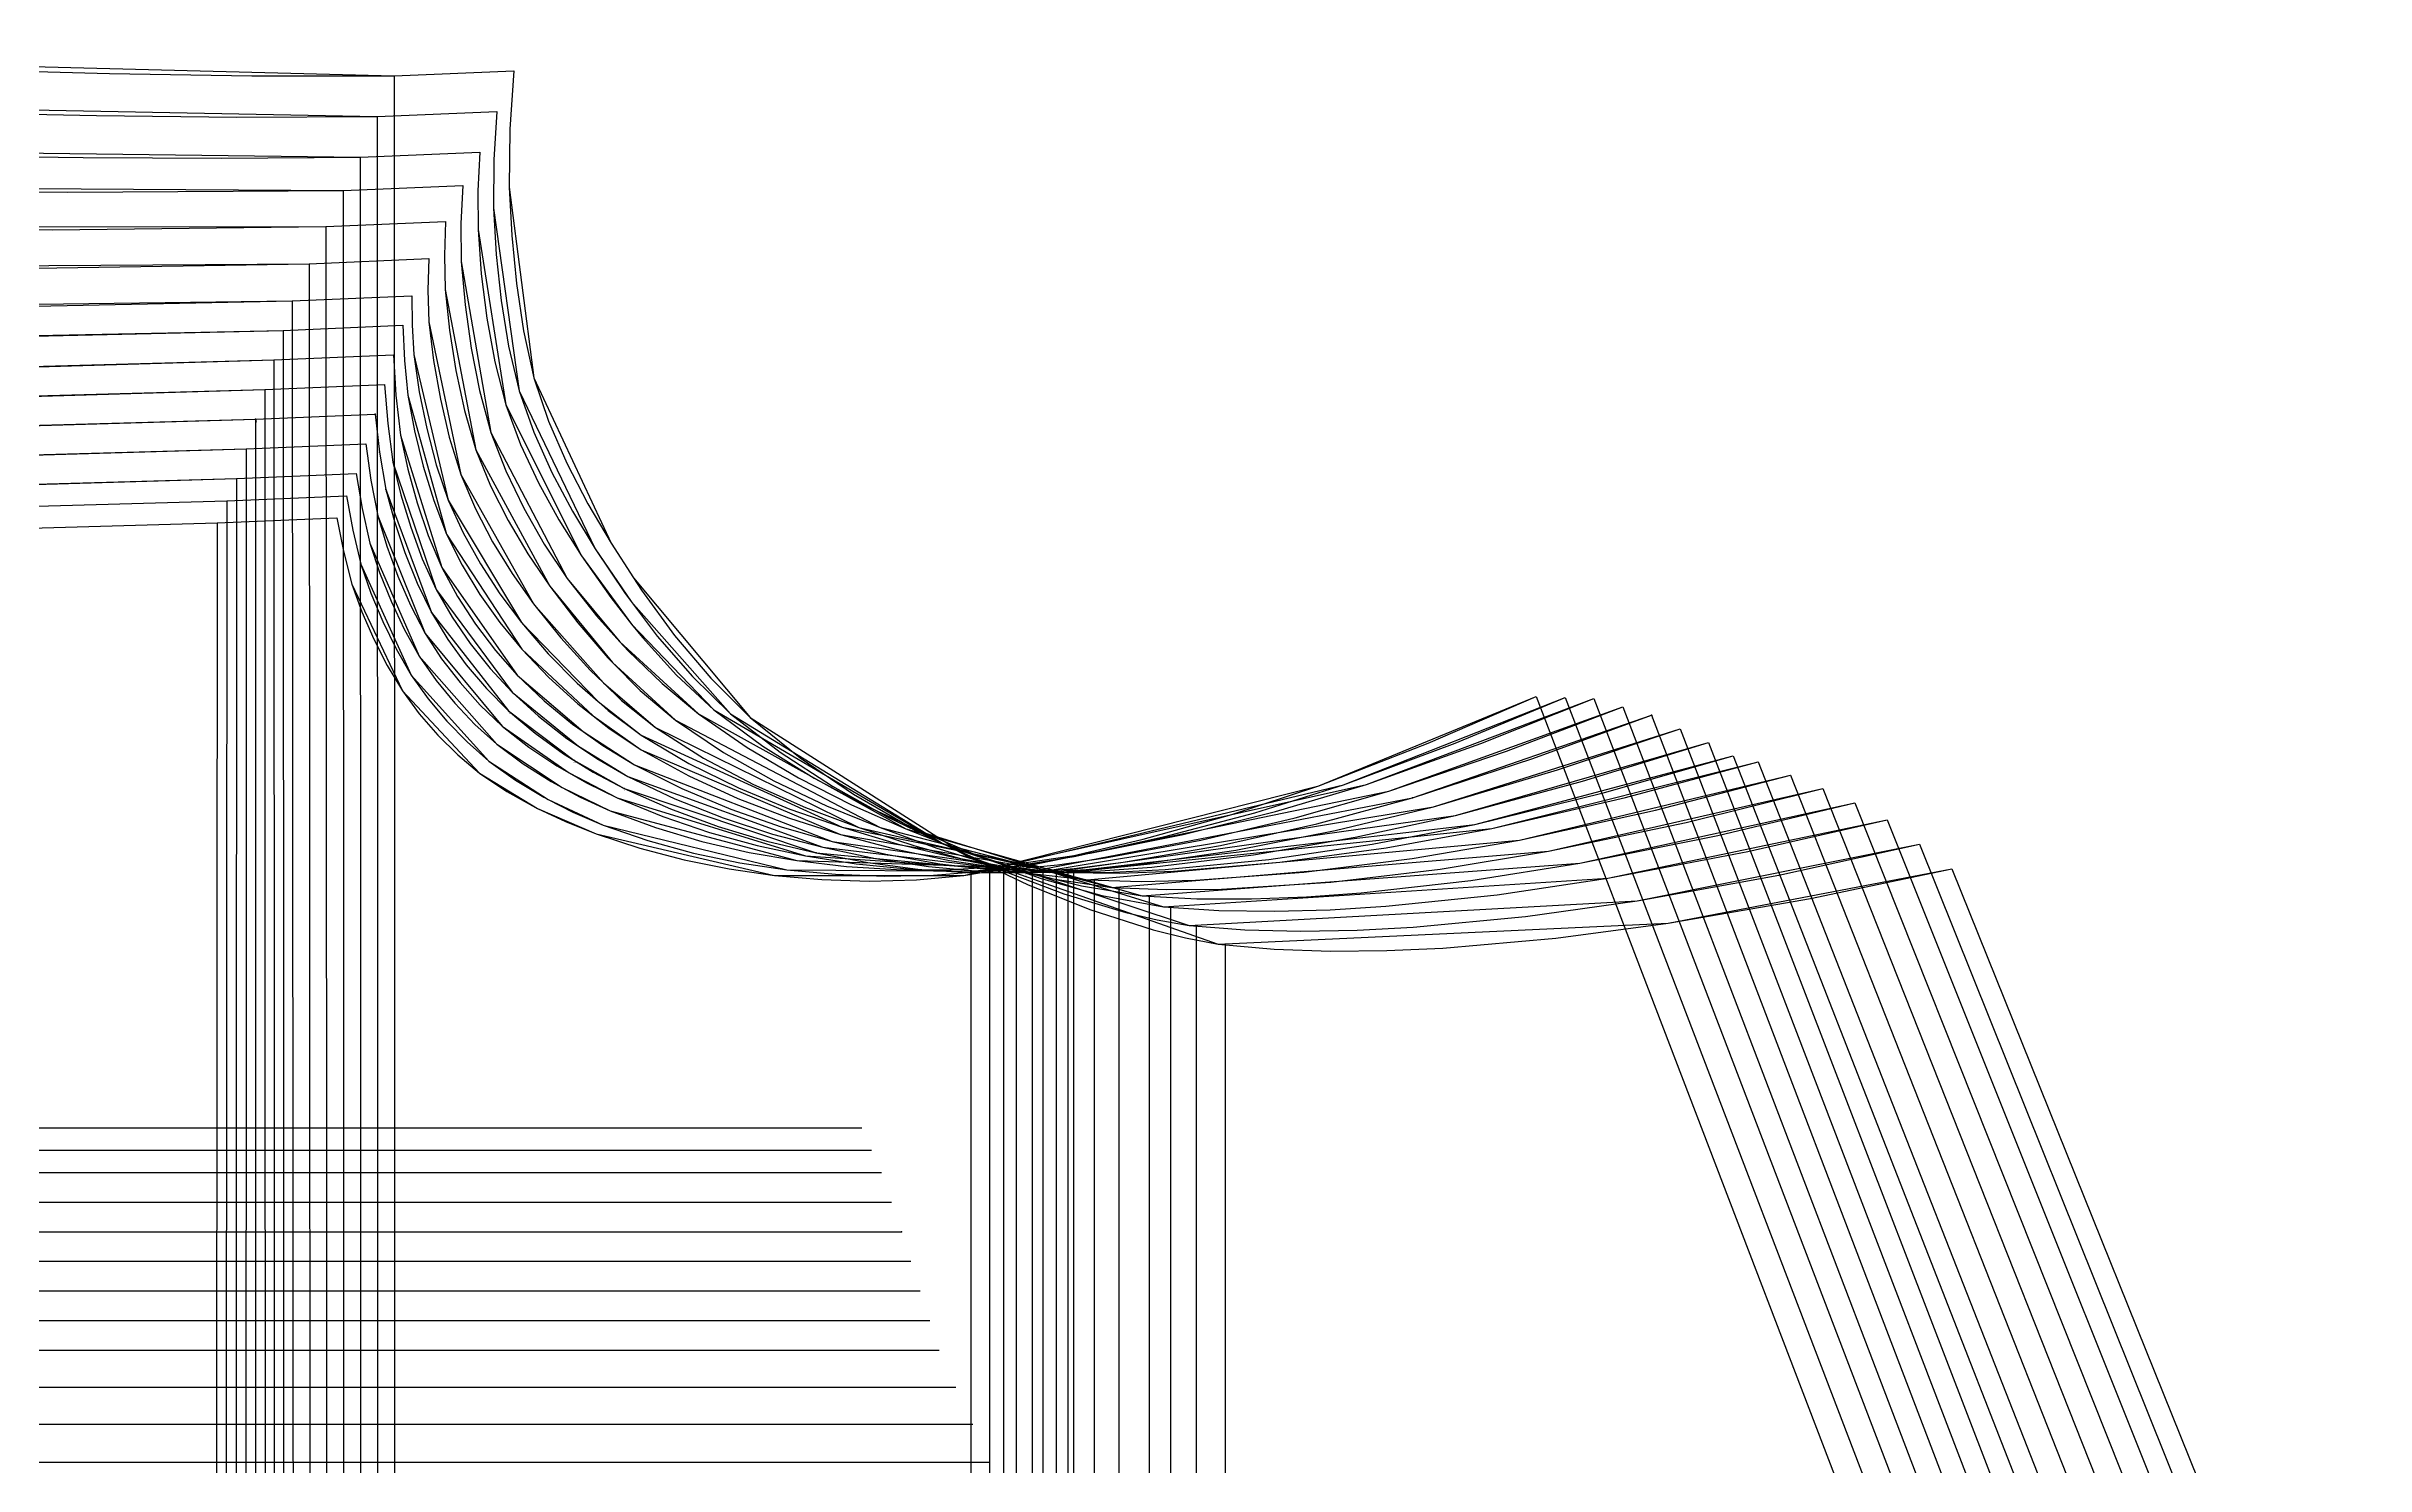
# Model space of a CAD drawing. Extents: x -839 to 1721, y -537 to 682.
# Drawn here: x 1270.1 to 1661.7, y 296.6 to 536.1 of the extents above; entities that cross this region are included whole.
import ezdxf
from ezdxf.enums import TextEntityAlignment as Align

# ---------------------------------------------------------------- set-up
doc = ezdxf.new("R2010")
doc.units = 0

# ---------------------------------------------------------------- blocks, each defined once
blk = doc.blocks.new('GMG1016S19-FR_42')
at = {"layer": '1'}
for points in [[(882.2462, 450.6392), (945.2433, 450.6494), (1123.5767, 450.6799), (1298.984, 455.6608), (1319.1846, 456.5143)], [(1319.1846, 456.5143), (1320.2971, 450.8932), (1321.7043, 445.3586), (1330.2666, 427.3144), (1343.2359, 413.4536), (1353.0377, 407.4923), (1362.9691, 403.2301), (1393.0554, 396.1715), (1425.034, 396.1562), (1484.9679, 411.3124), (1521.648, 426.3949)], [(1521.648, 426.3949), (1573.3065, 291.6403)]]:
    blk.add_lwpolyline(points, dxfattribs=at)
at = {"layer": '5'}
blk.add_line((1044.3922, 353.5757), (1407.79, 353.5757), dxfattribs=at)
at = {"layer": '7'}
blk.add_line((1044.3922, 353.5757), (1407.79, 353.5757), dxfattribs=at)
at = {"layer": '8'}
blk.add_line((1426.2685, 215.6359), (1426.2685, 396.2604), dxfattribs=at)
blk.add_lwpolyline([(1298.984, 455.6608), (1298.7833, 216.9033), (1298.7833, 215.6359)], dxfattribs=at)
at = {"layer": '84'}
for points in [[(882.2462, 450.6392), (945.2433, 450.6494), (1123.5767, 450.6799), (1298.984, 455.6608), (1319.1846, 456.5143)], [(1319.1846, 456.5143), (1320.2971, 450.8932), (1321.7043, 445.3586), (1323.4239, 440.6494), (1325.4381, 436.0571), (1327.6987, 431.5969), (1330.2666, 427.3144), (1333.0886, 423.4714), (1336.2052, 419.8671), (1339.5859, 416.5092), (1343.2359, 413.4536), (1347.8561, 410.3548), (1352.7177, 407.6421), (1353.0377, 407.4923), (1357.7723, 405.2723), (1362.9691, 403.2301), (1370.3224, 400.8146), (1377.8002, 398.8232), (1385.3897, 397.284), (1393.0554, 396.1715), (1401.0387, 395.4755), (1409.0473, 395.2291), (1417.0559, 395.44), (1425.034, 396.1562), (1440.2613, 398.7826), (1455.3235, 402.2929), (1470.2384, 406.4889), (1484.9679, 411.3124), (1503.4261, 418.5285), (1521.648, 426.3949)], [(1521.648, 426.3949), (1573.3065, 291.6403)]]:
    blk.add_lwpolyline(points, dxfattribs=at)
at = {"layer": '85'}
for points in [[(1298.984, 455.6608), (1298.7833, 216.9033), (1298.7833, 215.6359)], [(1426.2685, 215.6359), (1426.2685, 396.2604)]]:
    blk.add_lwpolyline(points, dxfattribs=at)
at = {"layer": '1', "flags": 2}
for p, p2 in [((1319.1846, 456.5143), (1353.0377, 407.4923)), ((882.2462, 450.6392), (945.2433, 450.6494))]:
    blk.add_attdef('Dependency', text='', height=0.25, dxfattribs=at).set_placement(p, p2, align=Align.ALIGNED)
blk = doc.blocks.new('GMG1016S19-FR_44')
at = {"layer": '1'}
for points in [[(876.5261, 454.3908), (939.5257, 454.401), (1124.0491, 454.4314), (1300.6071, 459.4124), (1320.8051, 460.2658)], [(1320.8051, 460.2658), (1321.8694, 454.434), (1323.2385, 448.6834), (1331.7475, 429.9738), (1344.8564, 415.4907), (1354.864, 408.9807), (1364.1401, 404.6576), (1395.1433, 397.1545), (1428.1506, 396.9081), (1489.1233, 411.447), (1526.5197, 426.2298)], [(1526.5197, 426.2298), (1579.0241, 289.1384)]]:
    blk.add_lwpolyline(points, dxfattribs=at)
at = {"layer": '5'}
blk.add_line((1046.0635, 349.8266), (1409.4613, 349.8266), dxfattribs=at)
at = {"layer": '7'}
blk.add_line((1046.0635, 349.8266), (1409.4613, 349.8266), dxfattribs=at)
at = {"layer": '8'}
blk.add_line((1429.3851, 211.8843), (1429.3851, 397.0122), dxfattribs=at)
blk.add_lwpolyline([(1300.6071, 459.4124), (1300.4546, 213.1899), (1300.4546, 211.8843)], dxfattribs=at)
at = {"layer": '84'}
for points in [[(876.5261, 454.3908), (939.5257, 454.401), (1124.0491, 454.4314), (1300.6071, 459.4124), (1320.8051, 460.2658)], [(1320.8051, 460.2658), (1321.8694, 454.434), (1323.2385, 448.6834), (1324.9326, 443.8117), (1326.9265, 439.0518), (1329.1744, 434.4239), (1331.7475, 429.9738), (1334.5922, 425.9784), (1337.7444, 422.2242), (1341.1658, 418.714), (1344.8564, 415.4907), (1349.3547, 412.2522), (1354.0944, 409.3744), (1354.864, 408.9807), (1359.0347, 406.8395), (1364.1401, 404.6576), (1371.694, 402.0592), (1379.4004, 399.951), (1387.2312, 398.3279), (1395.1433, 397.1545), (1403.378, 396.3874), (1411.6432, 396.08), (1419.9109, 396.2375), (1428.1506, 396.9081), (1443.6243, 399.3846), (1458.943, 402.7374), (1474.1246, 406.7734), (1489.1233, 411.447), (1507.9396, 418.5082), (1526.5197, 426.2298)], [(1526.5197, 426.2298), (1579.0241, 289.1384)]]:
    blk.add_lwpolyline(points, dxfattribs=at)
at = {"layer": '85'}
for points in [[(1300.6071, 459.4124), (1300.4546, 213.1899), (1300.4546, 211.8843)], [(1429.3851, 211.8843), (1429.3851, 397.0122)]]:
    blk.add_lwpolyline(points, dxfattribs=at)
at = {"layer": '1', "flags": 2}
for p, p2 in [((1320.8051, 460.2658), (1354.864, 408.9807)), ((876.5261, 454.3908), (939.5257, 454.401))]:
    blk.add_attdef('Dependency', text='', height=0.25, dxfattribs=at).set_placement(p, p2, align=Align.ALIGNED)
blk = doc.blocks.new('GMG1016S19-FR_46')
at = {"layer": '1'}
for points in [[(870.8086, 458.1399), (933.8082, 458.15), (1124.5215, 458.1805), (1302.2276, 463.1614), (1322.4256, 464.0149)], [(1322.4256, 464.0149), (1323.4264, 458.1043), (1324.7371, 452.275), (1333.1013, 433.1843), (1346.1899, 418.3203), (1357.2236, 411), (1365.311, 407.0757), (1396.8146, 398.6835), (1430.5357, 397.6574), (1492.9917, 411.5537), (1531.3915, 426.0673)], [(1531.3915, 426.0673), (1584.7416, 286.6391)]]:
    blk.add_lwpolyline(points, dxfattribs=at)
at = {"layer": '5'}
blk.add_line((1047.7348, 346.075), (1411.1326, 346.075), dxfattribs=at)
at = {"layer": '7'}
blk.add_line((1047.7348, 346.075), (1411.1326, 346.075), dxfattribs=at)
at = {"layer": '8'}
blk.add_line((1431.7701, 208.1353), (1431.7701, 397.7615), dxfattribs=at)
blk.add_lwpolyline([(1302.2276, 463.1614), (1302.126, 209.4815), (1302.126, 208.1353)], dxfattribs=at)
at = {"layer": '84'}
for points in [[(870.8086, 458.1399), (933.8082, 458.15), (1124.5215, 458.1805), (1213.3784, 460.5173), (1302.2276, 463.1614), (1322.4256, 464.0149)], [(1322.4256, 464.0149), (1323.4264, 458.1043), (1324.7371, 452.275), (1326.3881, 447.3093), (1328.3439, 442.4579), (1330.5562, 437.7335), (1333.1013, 433.1843), (1335.9334, 429.1), (1339.0779, 425.2519), (1342.4993, 421.6451), (1346.1899, 418.3203), (1350.6425, 414.9929), (1355.339, 412.016), (1357.2236, 411), (1360.2386, 409.3744), (1365.311, 407.0757), (1372.9691, 404.2512), (1380.7949, 401.9169), (1388.7578, 400.0729), (1396.8146, 398.6835), (1405.2119, 397.698), (1413.6498, 397.1824), (1422.1029, 397.1519), (1430.5357, 397.6574), (1446.37, 399.918), (1462.0571, 403.1006), (1477.612, 406.9995), (1492.9917, 411.5537), (1512.3059, 418.4701), (1531.3915, 426.0673)], [(1531.3915, 426.0673), (1584.7416, 286.6391)]]:
    blk.add_lwpolyline(points, dxfattribs=at)
at = {"layer": '85'}
for points in [[(1302.2276, 463.1614), (1302.126, 209.4815), (1302.126, 208.1353)], [(1431.7701, 208.1353), (1431.7701, 397.7615)]]:
    blk.add_lwpolyline(points, dxfattribs=at)
at = {"layer": '1', "flags": 2}
for p, p2 in [((1322.4256, 464.0149), (1357.2236, 411)), ((870.8086, 458.1399), (933.8082, 458.15))]:
    blk.add_attdef('Dependency', text='', height=0.25, dxfattribs=at).set_placement(p, p2, align=Align.ALIGNED)
blk = doc.blocks.new('GMG1016S19-FR_48')
at = {"layer": '1'}
for points in [[(865.091, 463.1411), (928.0881, 463.1487), (1124.9965, 463.1818), (1303.8506, 468.1627), (1324.0462, 469.0161)], [(1324.0462, 469.0161), (1324.8996, 462.9049), (1326.0731, 456.8698), (1334.0817, 437.0375), (1347.0611, 421.3988), (1358.3946, 413.4841), (1366.4845, 409.2931), (1398.3132, 399.5065), (1432.6896, 397.1595), (1496.7738, 410.4031), (1536.2657, 424.655)], [(1536.2657, 424.655), (1590.4617, 282.8875)]]:
    blk.add_lwpolyline(points, dxfattribs=at)
at = {"layer": '5'}
blk.add_line((1049.4087, 341.0763), (1412.8065, 341.0763), dxfattribs=at)
at = {"layer": '7'}
blk.add_line((1049.4087, 341.0763), (1412.8065, 341.0763), dxfattribs=at)
at = {"layer": '8'}
blk.add_line((1433.924, 203.134), (1433.924, 397.2637), dxfattribs=at)
blk.add_lwpolyline([(1303.8506, 468.1627), (1303.7998, 204.5335), (1303.7998, 203.134)], dxfattribs=at)
at = {"layer": '84'}
for points in [[(865.091, 463.1411), (928.0881, 463.1487), (1124.9965, 463.1818), (1214.4274, 465.5135), (1303.8506, 468.1627), (1324.0462, 469.0161)], [(1324.0462, 469.0161), (1324.8996, 462.9049), (1326.0731, 456.8698), (1327.6174, 451.7289), (1329.4767, 446.6921), (1331.6077, 441.7797), (1334.0817, 437.0375), (1336.8605, 432.7627), (1339.972, 428.719), (1343.3705, 424.9141), (1347.0611, 421.3988), (1351.5645, 417.8529), (1356.3321, 414.6627), (1358.3946, 413.4841), (1361.3181, 411.8103), (1366.4845, 409.2931), (1374.201, 406.1334), (1382.0979, 403.4511), (1390.1497, 401.2515), (1398.3132, 399.5065), (1406.8451, 398.1501), (1415.4379, 397.2789), (1424.0638, 396.9208), (1432.6896, 397.1595), (1440.8227, 397.9901), (1448.9227, 399.1357), (1465.0136, 402.1481), (1480.9801, 405.9327), (1496.7738, 410.4031), (1516.6315, 417.1798), (1536.2657, 424.655)], [(1536.2657, 424.655), (1590.4617, 282.8875)]]:
    blk.add_lwpolyline(points, dxfattribs=at)
at = {"layer": '85'}
for points in [[(1303.8506, 468.1627), (1303.7998, 204.5335), (1303.7998, 203.134)], [(1433.924, 203.134), (1433.924, 397.2637)]]:
    blk.add_lwpolyline(points, dxfattribs=at)
at = {"layer": '1', "flags": 2}
for p, p2 in [((1324.0462, 469.0161), (1358.3946, 413.4841)), ((865.091, 463.1411), (928.0881, 463.1487))]:
    blk.add_attdef('Dependency', text='', height=0.25, dxfattribs=at).set_placement(p, p2, align=Align.ALIGNED)
blk = doc.blocks.new('GMG1016S19-FR_50')
at = {"layer": '1'}
for points in [[(859.3735, 468.1398), (922.3706, 468.15), (1125.469, 468.1805), (1305.4712, 473.1614), (1325.6692, 474.0149)], [(1325.6692, 474.0149), (1326.3881, 467.6217), (1327.4422, 461.2945), (1335.1663, 440.5275), (1348.1559, 423.9565), (1359.1642, 415.6533), (1367.6554, 410.8705), (1400.1014, 399.9815), (1435.3591, 396.6592), (1500.7565, 409.2753), (1541.1374, 423.2403)], [(1541.1374, 423.2403), (1596.1792, 279.1384)]]:
    blk.add_lwpolyline(points, dxfattribs=at)
at = {"layer": '2'}
for p in [(1325.6692, 474.0149), (1325.6692, 474.0149), (1305.4712, 473.1614), (1541.1374, 423.2403), (1541.1374, 423.2403), (1436.5936, 396.7633), (1414.4778, 336.0751)]:
    blk.add_point(p, dxfattribs=at)
at = {"layer": '3'}
for p in [(1305.4712, 473.1614), (1326.3881, 467.6217), (1327.4422, 461.2945), (1335.1663, 440.5275), (1348.1559, 423.9565), (1359.1642, 415.6533), (1367.6554, 410.8705), (1500.7565, 409.2753), (1400.1014, 399.9815), (1435.3591, 396.6592)]:
    blk.add_point(p, dxfattribs=at)
at = {"layer": '4'}
blk.add_point((1359.1642, 415.6533, -3.998), dxfattribs=at)
at = {"layer": '5'}
blk.add_line((1051.08, 336.0751), (1414.4778, 336.0751), dxfattribs=at)
at = {"layer": '7'}
blk.add_line((1051.08, 336.0751), (1414.4778, 336.0751), dxfattribs=at)
at = {"layer": '8'}
blk.add_line((1436.5936, 198.1353), (1436.5936, 396.7633), dxfattribs=at)
blk.add_lwpolyline([(1305.4712, 473.1614), (1305.4712, 199.5882), (1305.4712, 198.1353)], dxfattribs=at)
at = {"layer": '84'}
for points in [[(859.3735, 468.1398), (922.3706, 468.15), (1125.469, 468.1805), (1215.4739, 470.5097), (1305.4712, 473.1614), (1325.6692, 474.0149)], [(1325.6692, 474.0149), (1326.3881, 467.6217), (1327.4422, 461.2945), (1328.895, 455.925), (1330.6756, 450.657), (1332.7406, 445.5084), (1335.1663, 440.5275), (1337.9222, 436.0215), (1341.0312, 431.7467), (1344.4398, 427.7106), (1348.1559, 423.9565), (1352.6542, 420.1669), (1357.4319, 416.7251), (1359.1642, 415.6533), (1362.4434, 413.6238), (1367.6554, 410.8705), (1375.4939, 407.4084), (1383.5381, 404.4443), (1391.755, 401.983), (1400.1014, 399.9815), (1408.8314, 398.3483), (1417.6401, 397.2103), (1426.492, 396.616), (1435.3591, 396.6592), (1443.6497, 397.3602), (1451.9098, 398.4016), (1468.3258, 401.2489), (1484.625, 404.9091), (1500.7565, 409.2753), (1521.0537, 415.9022), (1541.1374, 423.2403)], [(1541.1374, 423.2403), (1596.1792, 279.1384)]]:
    blk.add_lwpolyline(points, dxfattribs=at)
at = {"layer": '85'}
for points in [[(1305.4712, 473.1614), (1305.4712, 199.5882), (1305.4712, 198.1353)], [(1436.5936, 198.1353), (1436.5936, 396.7633)]]:
    blk.add_lwpolyline(points, dxfattribs=at)
at = {"layer": '1'}
for s, p in [('# 5', (1325.6692, 474.0149)), ('# 5', (1325.6692, 474.0149)), ('# 5', (1305.4712, 473.1614)), ('# 6', (1327.4422, 461.2945)), ('# 7', (1348.1559, 423.9565)), ('# 11', (1541.1374, 423.2403)), ('# 11', (1541.1374, 423.2403)), ('# 8', (1359.1642, 415.6533)), ('# 9', (1367.6554, 410.8705)), ('# 10', (1435.3591, 396.6592))]:
    blk.add_text(s, height=0.25, rotation=270, dxfattribs=at).set_placement(p)
at = {"layer": '1', "flags": 2}
for p, p2 in [((1325.6692, 474.0149), (1359.1642, 415.6533)), ((859.3735, 468.1398), (922.3706, 468.15))]:
    blk.add_attdef('Dependency', text='', height=0.25, dxfattribs=at).set_placement(p, p2, align=Align.ALIGNED)
at = {"layer": '8'}
for s, p in [('# 5', (1305.4712, 473.1614)), ('NM', (1305.4712, 473.1614)), ('# 18', (1436.5936, 396.7633))]:
    blk.add_text(s, height=0.25, rotation=270, dxfattribs=at).set_placement(p)
at = {"layer": '85'}
blk.add_text('NM', height=0.25, rotation=270, dxfattribs=at).set_placement((1305.4712, 473.1614))
blk = doc.blocks.new('GMG1016S19-FR_52')
at = {"layer": '1'}
for points in [[(853.5772, 473.1411), (916.5743, 473.1487), (1125.8652, 473.1817), (1307.0155, 478.1627), (1327.2135, 479.0161)], [(1327.2135, 479.0161), (1327.7597, 472.4477), (1328.6537, 465.9377), (1335.9461, 444.4569), (1348.7553, 427.1163), (1359.9542, 417.9977), (1368.3285, 412.872), (1401.2164, 400.934), (1437.1701, 396.6617), (1504.3074, 407.7717), (1545.9329, 420.9416)], [(1545.9329, 420.9416), (1601.9755, 274.8382)]]:
    blk.add_lwpolyline(points, dxfattribs=at)
at = {"layer": '5'}
blk.add_line((1052.6751, 331.0763), (1416.0729, 331.0763), dxfattribs=at)
at = {"layer": '7'}
blk.add_line((1052.6751, 331.0763), (1416.0729, 331.0763), dxfattribs=at)
at = {"layer": '8'}
blk.add_line((1438.4046, 193.1366), (1438.4046, 396.7658), dxfattribs=at)
blk.add_lwpolyline([(1307.0155, 478.1627), (1307.0637, 194.6403), (1307.0663, 193.1366)], dxfattribs=at)
at = {"layer": '84'}
for points in [[(853.5772, 473.1411), (916.5743, 473.1487), (1125.8652, 473.1817), (1216.4442, 475.5084), (1307.0155, 478.1627), (1327.2135, 479.0161)], [(1327.2135, 479.0161), (1327.7597, 472.4477), (1328.6537, 465.9377), (1329.9822, 460.4004), (1331.6509, 454.9547), (1333.6093, 449.6258), (1335.9461, 444.4569), (1338.641, 439.768), (1341.6992, 435.3053), (1345.0723, 431.0761), (1348.7553, 427.1163), (1353.246, 423.0345), (1358.0263, 419.2956), (1359.9542, 417.9977), (1363.0631, 415.8997), (1368.3285, 412.872), (1376.2381, 409.1102), (1384.3864, 405.8793), (1392.7303, 403.1692), (1401.2164, 400.934), (1410.0988, 399.0493), (1419.0727, 397.6701), (1428.1074, 396.842), (1437.1701, 396.6617), (1445.6563, 397.1595), (1454.1221, 398.0003), (1470.9649, 400.4641), (1487.7111, 403.7559), (1504.3074, 407.7717), (1525.2218, 413.9896), (1545.9329, 420.9416)], [(1545.9329, 420.9416), (1601.9755, 274.8382)]]:
    blk.add_lwpolyline(points, dxfattribs=at)
at = {"layer": '85'}
for points in [[(1307.0155, 478.1627), (1307.0637, 194.6403), (1307.0663, 193.1366)], [(1438.4046, 193.1366), (1438.4046, 396.7658)]]:
    blk.add_lwpolyline(points, dxfattribs=at)
at = {"layer": '1', "flags": 2}
for p, p2 in [((1327.2135, 479.0161), (1359.9542, 417.9977)), ((853.5772, 473.1411), (916.5743, 473.1487))]:
    blk.add_attdef('Dependency', text='', height=0.25, dxfattribs=at).set_placement(p, p2, align=Align.ALIGNED)
blk = doc.blocks.new('GMG1016S19-FR_54')
at = {"layer": '1'}
for points in [[(847.7809, 478.1398), (910.778, 478.15), (1126.2615, 478.1805), (1308.5598, 483.1614), (1328.7553, 484.0148)], [(1328.7553, 484.0148), (1329.1566, 477.2076), (1329.9212, 470.4563), (1336.8884, 448.15), (1349.6367, 429.9713), (1360.7796, 420.4488), (1369.4385, 414.8709), (1402.7913, 401.8839), (1439.4587, 396.6617), (1508.0463, 406.2832), (1550.7285, 418.6403)], [(1550.7285, 418.6403), (1607.7718, 270.5405)]]:
    blk.add_lwpolyline(points, dxfattribs=at)
at = {"layer": '5'}
blk.add_line((1054.2702, 326.0751), (1417.668, 326.0751), dxfattribs=at)
at = {"layer": '7'}
blk.add_line((1054.2702, 326.0751), (1417.668, 326.0751), dxfattribs=at)
at = {"layer": '8'}
blk.add_line((1440.6931, 188.1353), (1440.6931, 396.7658), dxfattribs=at)
blk.add_lwpolyline([(1308.5598, 483.1614), (1308.6589, 189.6923), (1308.6614, 188.1353)], dxfattribs=at)
at = {"layer": '84'}
for points in [[(847.7809, 478.1398), (910.778, 478.15), (1126.2615, 478.1805), (1217.4144, 480.5045), (1308.5598, 483.1614), (1328.7553, 484.0148)], [(1328.7553, 484.0148), (1329.1566, 477.2076), (1329.9212, 470.4563), (1331.1506, 464.721), (1332.7304, 459.0695), (1334.6126, 453.5323), (1336.8884, 448.15), (1339.5427, 443.2555), (1342.578, 438.5818), (1345.9435, 434.1419), (1349.6367, 429.9713), (1354.1579, 425.6685), (1358.9889, 421.7137), (1360.7796, 420.4488), (1364.0918, 418.1069), (1369.4385, 414.8709), (1377.4395, 410.8374), (1385.6971, 407.3424), (1394.1654, 404.3731), (1402.7913, 401.8839), (1411.8311, 399.7503), (1420.9751, 398.1273), (1430.1928, 397.0655), (1439.4587, 396.6617), (1448.1074, 396.9589), (1456.7383, 397.604), (1473.9392, 399.6894), (1491.0613, 402.618), (1508.0463, 406.2832), (1529.4814, 412.0871), (1550.7285, 418.6403)], [(1550.7285, 418.6403), (1607.7718, 270.5405)]]:
    blk.add_lwpolyline(points, dxfattribs=at)
at = {"layer": '85'}
for points in [[(1308.5598, 483.1614), (1308.6589, 189.6923), (1308.6614, 188.1353)], [(1440.6931, 188.1353), (1440.6931, 396.7658)]]:
    blk.add_lwpolyline(points, dxfattribs=at)
at = {"layer": '1', "flags": 2}
for p, p2 in [((1328.7553, 484.0148), (1360.7796, 420.4488)), ((847.7809, 478.1398), (910.778, 478.15))]:
    blk.add_attdef('Dependency', text='', height=0.25, dxfattribs=at).set_placement(p, p2, align=Align.ALIGNED)
blk = doc.blocks.new('GMG1016S19-FR_56')
at = {"layer": '1'}
for points in [[(841.9846, 484.3908), (904.9843, 484.3984), (1126.6552, 484.4314), (1310.1016, 488.1626), (1330.2996, 489.0161)], [(1330.2996, 489.0161), (1330.5841, 483.103), (1331.181, 477.233), (1337.7088, 453.7431), (1350.4012, 434.3655), (1362.4434, 423.1183), (1370.5586, 417.3728), (1404.1806, 403.1082), (1441.4221, 396.6642), (1511.2924, 404.8075), (1554.922, 416.3416)], [(1554.922, 416.3416), (1613.5655, 266.2428)]]:
    blk.add_lwpolyline(points, dxfattribs=at)
at = {"layer": '5'}
blk.add_line((1055.8628, 321.0764), (1419.2606, 321.0764), dxfattribs=at)
at = {"layer": '7'}
blk.add_line((1055.8628, 321.0764), (1419.2606, 321.0764), dxfattribs=at)
at = {"layer": '8'}
blk.add_line((1442.6565, 183.1366), (1442.6565, 396.7684), dxfattribs=at)
blk.add_lwpolyline([(1310.1016, 488.1626), (1310.2514, 184.747), (1310.254, 183.1366)], dxfattribs=at)
at = {"layer": '84'}
for points in [[(841.9846, 484.3908), (904.9843, 484.3984), (1126.6552, 484.4314), (1218.3847, 486.0494), (1310.1016, 488.1626), (1330.2996, 489.0161)], [(1330.2996, 489.0161), (1330.5841, 483.103), (1331.181, 477.233), (1332.3063, 471.2158), (1333.7642, 465.2722), (1335.5295, 459.4327), (1337.7088, 453.7431), (1340.325, 448.5564), (1343.3451, 443.5933), (1346.7081, 438.8511), (1350.4012, 434.3655), (1354.9732, 429.5852), (1359.8703, 425.1402), (1362.4434, 423.1183), (1365.0697, 421.0559), (1370.5586, 417.3728), (1378.5749, 412.9761), (1386.8909, 409.161), (1395.4481, 405.8895), (1404.1806, 403.1082), (1413.3373, 400.647), (1422.616, 398.7064), (1431.986, 397.3399), (1441.4221, 396.6642), (1450.2105, 396.7404), (1458.9913, 397.1824), (1476.5046, 398.8918), (1493.9595, 401.4699), (1511.2924, 404.8075), (1533.1949, 410.1897), (1554.922, 416.3416)], [(1554.922, 416.3416), (1613.5655, 266.2428)]]:
    blk.add_lwpolyline(points, dxfattribs=at)
at = {"layer": '85'}
for points in [[(1310.1016, 488.1626), (1310.2514, 184.747), (1310.254, 183.1366)], [(1442.6565, 183.1366), (1442.6565, 396.7684)]]:
    blk.add_lwpolyline(points, dxfattribs=at)
at = {"layer": '1', "flags": 2}
for p, p2 in [((1330.2996, 489.0161), (1362.4434, 423.1183)), ((841.9846, 484.3908), (904.9843, 484.3984))]:
    blk.add_attdef('Dependency', text='', height=0.25, dxfattribs=at).set_placement(p, p2, align=Align.ALIGNED)
blk = doc.blocks.new('GMG1016S19-FR_58')
at = {"layer": '1'}
for points in [[(836.1884, 490.69), (899.188, 490.6976), (1127.0514, 490.7306), (1311.6459, 493.1614), (1331.844, 494.0148)], [(1331.844, 494.0148), (1331.8821, 489.039), (1332.1843, 484.0885), (1337.9832, 459.486), (1350.3403, 438.8892), (1363.2841, 425.5288), (1370.5586, 419.8722), (1404.4956, 404.3249), (1442.3568, 396.6642), (1514.1804, 404.0861), (1559.1181, 415.3408)], [(1559.1181, 415.3408), (1619.3618, 261.9426)]]:
    blk.add_lwpolyline(points, dxfattribs=at)
at = {"layer": '5'}
blk.add_line((1057.4579, 316.0751), (1420.8557, 316.0751), dxfattribs=at)
at = {"layer": '7'}
blk.add_line((1057.4579, 316.0751), (1420.8557, 316.0751), dxfattribs=at)
at = {"layer": '8'}
blk.add_line((1443.5913, 178.1353), (1443.5913, 396.7684), dxfattribs=at)
blk.add_lwpolyline([(1311.6459, 493.1614), (1311.8466, 179.799), (1311.8491, 178.1353)], dxfattribs=at)
at = {"layer": '84'}
for points in [[(836.1884, 490.69), (899.188, 490.6976), (1127.0514, 490.7306), (1219.355, 491.6171), (1265.5043, 492.2038), (1311.6459, 493.1614), (1331.844, 494.0148)], [(1331.844, 494.0148), (1331.8821, 489.039), (1332.1843, 484.0885), (1333.1013, 477.8096), (1334.3687, 471.5917), (1335.9588, 465.4703), (1337.9832, 459.486), (1340.4901, 454.0149), (1343.4238, 448.752), (1346.7157, 443.705), (1350.3403, 438.8892), (1354.8767, 433.5984), (1359.7611, 428.6301), (1363.2841, 425.5288), (1364.9859, 424.0327), (1370.5586, 419.8722), (1378.5876, 415.097), (1386.9721, 410.9619), (1395.6361, 407.3932), (1404.4956, 404.3249), (1413.7793, 401.5309), (1423.2001, 399.2601), (1432.7328, 397.5939), (1442.3568, 396.6642), (1451.3764, 396.5804), (1460.3934, 396.8954), (1478.3918, 398.4143), (1496.3445, 400.8578), (1514.1804, 404.0861), (1536.7331, 409.3185), (1559.1181, 415.3408)], [(1559.1181, 415.3408), (1619.3618, 261.9426)]]:
    blk.add_lwpolyline(points, dxfattribs=at)
at = {"layer": '85'}
for points in [[(1311.6459, 493.1614), (1311.8466, 179.799), (1311.8491, 178.1353)], [(1443.5913, 178.1353), (1443.5913, 396.7684)]]:
    blk.add_lwpolyline(points, dxfattribs=at)
at = {"layer": '1', "flags": 2}
for p, p2 in [((836.1884, 490.69), (899.188, 490.6976)), ((1331.844, 494.0148), (1363.2841, 425.5288))]:
    blk.add_attdef('Dependency', text='', height=0.25, dxfattribs=at).set_placement(p, p2, align=Align.ALIGNED)
blk = doc.blocks.new('GMG1016S19-FR_60')
at = {"layer": '1'}
for points in [[(829.1424, 498.1423), (892.142, 498.1499), (1129.8937, 498.183), (1314.4881, 499.4123), (1334.6888, 500.2658)], [(1334.6888, 500.2658), (1334.5668, 494.9343), (1334.732, 489.6181), (1340.0939, 463.8244), (1352.3977, 442.0261), (1364.1756, 428.6682), (1372.9793, 421.1244), (1407.3023, 404.2868), (1445.8544, 395.4171), (1518.8337, 402.1608), (1564.5639, 413.0929)], [(1564.5639, 413.0929), (1626.4078, 256.3927)]]:
    blk.add_lwpolyline(points, dxfattribs=at)
at = {"layer": '5'}
blk.add_line((1060.3027, 309.8242), (1423.7005, 309.8242), dxfattribs=at)
at = {"layer": '7'}
blk.add_line((1060.3027, 309.8242), (1423.7005, 309.8242), dxfattribs=at)
at = {"layer": '8'}
blk.add_line((1447.0889, 171.8844), (1447.0889, 395.5212), dxfattribs=at)
blk.add_lwpolyline([(1314.4881, 499.4123), (1314.6914, 173.6141), (1314.6939, 171.8844)], dxfattribs=at)
at = {"layer": '84'}
for points in [[(829.1424, 498.1423), (892.142, 498.1499), (1129.8937, 498.183), (1222.1972, 498.3938), (1268.3465, 498.6757), (1314.4881, 499.4123), (1334.6888, 500.2658)], [(1334.6888, 500.2658), (1334.5668, 494.9343), (1334.732, 489.6181), (1335.5067, 483.0522), (1336.6573, 476.5396), (1338.1432, 470.116), (1340.0939, 463.8244), (1342.5628, 458.0611), (1345.4787, 452.5036), (1348.7705, 447.1544), (1352.3977, 442.0261), (1356.9824, 436.2577), (1361.9354, 430.8044), (1364.1756, 428.6682), (1367.2567, 425.732), (1372.9793, 421.1244), (1381.0514, 415.9936), (1389.5248, 411.5334), (1398.3082, 407.6574), (1407.3023, 404.2868), (1416.7282, 401.1549), (1426.3091, 398.554), (1436.0246, 396.5906), (1445.8544, 395.4171), (1455.0035, 395.1834), (1464.1577, 395.3841), (1482.4431, 396.7277), (1500.693, 399.0391), (1518.8337, 402.1608), (1541.7775, 407.2256), (1564.5639, 413.0929)], [(1564.5639, 413.0929), (1626.4078, 256.3927)]]:
    blk.add_lwpolyline(points, dxfattribs=at)
at = {"layer": '85'}
for points in [[(1314.4881, 499.4123), (1314.6914, 173.6141), (1314.6939, 171.8844)], [(1447.0889, 171.8844), (1447.0889, 395.5212)]]:
    blk.add_lwpolyline(points, dxfattribs=at)
at = {"layer": '1', "flags": 2}
for p, p2 in [((829.1424, 498.1423), (892.142, 498.1499)), ((1334.6888, 500.2658), (1364.1756, 428.6682))]:
    blk.add_attdef('Dependency', text='', height=0.25, dxfattribs=at).set_placement(p, p2, align=Align.ALIGNED)
blk = doc.blocks.new('GMG1016S19-FR_62')
at = {"layer": '1'}
for points in [[(822.099, 505.5921), (885.0961, 505.5997), (1132.741, 505.6328), (1317.3355, 505.6607), (1337.5336, 506.5141)], [(1337.5336, 506.5141), (1337.3609, 500.7788), (1337.4929, 495.0638), (1342.6542, 468.0154), (1355.1383, 445.0182), (1365.7199, 432.1201), (1376.3245, 422.3741), (1410.9142, 404.2614), (1450.0352, 394.1674), (1523.7511, 400.2609), (1570.0096, 410.8425)], [(1570.0096, 410.8425), (1633.4537, 250.8454)]]:
    blk.add_lwpolyline(points, dxfattribs=at)
at = {"layer": '5'}
blk.add_line((1063.1475, 303.5758), (1426.5453, 303.5758), dxfattribs=at)
at = {"layer": '7'}
blk.add_line((1063.1475, 303.5758), (1426.5453, 303.5758), dxfattribs=at)
at = {"layer": '8'}
blk.add_line((1451.2697, 165.636), (1451.2697, 394.2715), dxfattribs=at)
blk.add_lwpolyline([(1317.3355, 505.6607), (1317.5361, 167.4318), (1317.5387, 165.636)], dxfattribs=at)
at = {"layer": '84'}
for points in [[(822.099, 505.5921), (885.0961, 505.5997), (1132.741, 505.6328), (1225.0421, 505.1705), (1271.1913, 505.1502), (1317.3355, 505.6607), (1337.5336, 506.5141)], [(1337.5336, 506.5141), (1337.3609, 500.7788), (1337.4929, 495.0638), (1338.2067, 488.188), (1339.2938, 481.3631), (1340.7314, 474.6245), (1342.6542, 468.0154), (1345.1409, 461.9524), (1348.0974, 456.0977), (1351.4452, 450.4513), (1355.1383, 445.0182), (1359.8424, 438.8105), (1364.93, 432.9151), (1365.7199, 432.1201), (1370.4113, 427.4058), (1376.3245, 422.3741), (1384.4296, 416.9207), (1392.9615, 412.1404), (1401.8235, 407.9495), (1410.9142, 404.2614), (1420.4493, 400.7867), (1430.1598, 397.8555), (1440.0277, 395.5898), (1450.0352, 394.1674), (1459.2605, 393.7915), (1468.5011, 393.8804), (1486.9669, 395.0589), (1505.4123, 397.2459), (1523.7511, 400.2609), (1546.9566, 405.1453), (1570.0096, 410.8425)], [(1570.0096, 410.8425), (1633.4537, 250.8454)]]:
    blk.add_lwpolyline(points, dxfattribs=at)
at = {"layer": '85'}
for points in [[(1317.3355, 505.6607), (1317.5361, 167.4318), (1317.5387, 165.636)], [(1451.2697, 165.636), (1451.2697, 394.2715)]]:
    blk.add_lwpolyline(points, dxfattribs=at)
at = {"layer": '1', "flags": 2}
for p, p2 in [((822.099, 505.5921), (885.0961, 505.5997)), ((1337.5336, 506.5141), (1365.7199, 432.1201))]:
    blk.add_attdef('Dependency', text='', height=0.25, dxfattribs=at).set_placement(p, p2, align=Align.ALIGNED)
blk = doc.blocks.new('GMG1016S19-FR_64')
at = {"layer": '1'}
for points in [[(815.0454, 512.8845), (878.045, 512.8921), (1134.392, 512.9251), (1320.2362, 511.7516), (1340.4343, 512.6051)], [(1340.4343, 512.6051), (1340.1345, 506.1814), (1340.1777, 499.773), (1345.1968, 470.9465), (1358.0669, 446.3009), (1366.9747, 435.5999), (1380.2284, 423.4663), (1415.2525, 404.0556), (1455.1178, 392.7602), (1529.0242, 398.2314), (1575.4605, 408.4346)], [(1575.4605, 408.4346), (1640.5048, 245.138)]]:
    blk.add_lwpolyline(points, dxfattribs=at)
at = {"layer": '5'}
blk.add_line((1065.9974, 297.1674), (1429.3952, 297.1674), dxfattribs=at)
at = {"layer": '7'}
blk.add_line((1065.9974, 297.1674), (1429.3952, 297.1674), dxfattribs=at)
at = {"layer": '8'}
blk.add_line((1456.3522, 159.2276), (1456.3522, 392.8644), dxfattribs=at)
blk.add_lwpolyline([(1320.2362, 511.7516), (1320.386, 161.0894), (1320.3886, 159.2276)], dxfattribs=at)
at = {"layer": '84'}
for points in [[(815.0454, 512.8845), (878.045, 512.8921), (1134.392, 512.9251), (1227.3179, 511.7847), (1273.7796, 511.457), (1320.2362, 511.7516), (1340.4343, 512.6051)], [(1340.4343, 512.6051), (1340.1345, 506.1814), (1340.1777, 499.773), (1340.8178, 492.4552), (1341.8566, 485.1832), (1343.2714, 478.0001), (1345.1968, 470.9465), (1347.7088, 464.4441), (1350.7289, 458.1576), (1354.1883, 452.0972), (1358.0669, 446.3009), (1362.9869, 440.0144), (1366.9747, 435.5999), (1368.3362, 434.0911), (1374.0867, 428.559), (1380.2284, 423.4663), (1388.4733, 417.7615), (1397.1017, 412.6485), (1406.0577, 408.1044), (1415.2525, 404.0556), (1424.94, 400.2355), (1434.8283, 396.9843), (1444.8892, 394.4239), (1455.1178, 392.7602), (1464.3532, 392.2573), (1473.6115, 392.2446), (1482.8724, 392.5977), (1492.1205, 393.2657), (1510.6219, 395.3282), (1529.0242, 398.2314), (1552.316, 402.9228), (1575.4605, 408.4346)], [(1575.4605, 408.4346), (1640.5048, 245.138)]]:
    blk.add_lwpolyline(points, dxfattribs=at)
at = {"layer": '85'}
for points in [[(1320.2362, 511.7516), (1320.386, 161.0894), (1320.3886, 159.2276)], [(1456.3522, 159.2276), (1456.3522, 392.8644)]]:
    blk.add_lwpolyline(points, dxfattribs=at)
at = {"layer": '1', "flags": 2}
for p, p2 in [((815.0454, 512.8845), (878.045, 512.8921)), ((1340.4343, 512.6051), (1366.9747, 435.5999))]:
    blk.add_attdef('Dependency', text='', height=0.25, dxfattribs=at).set_placement(p, p2, align=Align.ALIGNED)
blk = doc.blocks.new('GMG1016S19-FR_66')
at = {"layer": '1'}
for points in [[(807.9944, 519.7349), (870.9914, 519.7425), (1136.043, 519.7755), (1323.1394, 517.4006), (1343.3375, 518.254)], [(1343.3375, 518.254), (1342.9971, 511.7135), (1343.0098, 505.1883), (1347.6885, 475.5846), (1360.4749, 450.1388), (1368.9483, 438.5971), (1382.8268, 424.1166), (1418.209, 403.4206), (1458.7398, 390.9111), (1533.7257, 395.7092), (1580.9138, 405.5847)], [(1580.9138, 405.5847), (1647.5584, 238.9887)]]:
    blk.add_lwpolyline(points, dxfattribs=at)
at = {"layer": '8'}
blk.add_line((1459.9743, 152.3772), (1459.9743, 391.0153), dxfattribs=at)
blk.add_lwpolyline([(1323.1394, 517.4006), (1323.2385, 154.305), (1323.241, 152.3772)], dxfattribs=at)
at = {"layer": '84'}
for points in [[(807.9944, 519.7349), (870.9914, 519.7425), (1136.043, 519.7755), (1229.5912, 517.9569), (1276.3653, 517.3244), (1299.7536, 517.2025), (1323.1394, 517.4006), (1343.3375, 518.254)], [(1343.3375, 518.254), (1342.9971, 511.7135), (1343.0098, 505.1883), (1343.5661, 497.6826), (1344.5135, 490.2201), (1345.8343, 482.8388), (1347.6885, 475.5846), (1350.1929, 468.9094), (1353.2155, 462.4426), (1356.6623, 456.1841), (1360.4749, 450.1388), (1365.405, 443.0726), (1368.9483, 438.5971), (1370.7517, 436.3213), (1376.5429, 429.9687), (1382.8268, 424.1166), (1391.0641, 418.0053), (1399.7763, 412.5723), (1408.8619, 407.7412), (1418.209, 403.4206), (1428.0312, 399.2652), (1438.0693, 395.6838), (1448.3055, 392.8212), (1458.7398, 390.9111), (1468.0921, 390.266), (1477.4749, 390.1415), (1486.8703, 390.3981), (1496.2531, 390.9873), (1515.0364, 392.9177), (1533.7257, 395.7092), (1557.3909, 400.2304), (1580.9138, 405.5847)], [(1580.9138, 405.5847), (1647.5584, 238.9887)]]:
    blk.add_lwpolyline(points, dxfattribs=at)
at = {"layer": '85'}
for points in [[(1323.1394, 517.4006), (1323.2385, 154.305), (1323.241, 152.3772)], [(1459.9743, 152.3772), (1459.9743, 391.0153)]]:
    blk.add_lwpolyline(points, dxfattribs=at)
at = {"layer": '1', "flags": 2}
for p, p2 in [((807.9944, 519.7349), (870.9914, 519.7425)), ((1343.3375, 518.254), (1368.9483, 438.5971))]:
    blk.add_attdef('Dependency', text='', height=0.25, dxfattribs=at).set_placement(p, p2, align=Align.ALIGNED)
blk = doc.blocks.new('GMG1016S19-FR_68')
at = {"layer": '1'}
for points in [[(800.9408, 527.8832), (863.9404, 527.8908), (1136.3961, 527.9238), (1325.9893, 524.251), (1346.1873, 525.1044)], [(1346.1873, 525.1044), (1345.6844, 516.9408), (1345.6158, 508.79), (1349.9669, 477.9442), (1362.8142, 451.2768), (1368.8695, 442.3842), (1385.6539, 423.4663), (1421.6203, 401.4572), (1463.0477, 387.7615), (1538.699, 391.9119), (1586.3647, 401.4343)], [(1586.3647, 401.4343), (1654.6094, 231.5388)]]:
    blk.add_lwpolyline(points, dxfattribs=at)
at = {"layer": '8'}
blk.add_line((1464.2821, 144.2263), (1464.2821, 387.8657), dxfattribs=at)
blk.add_lwpolyline([(1325.9893, 524.251), (1326.0883, 146.2329), (1326.0909, 144.2263)], dxfattribs=at)
at = {"layer": '84'}
for points in [[(800.9408, 527.8832), (863.9404, 527.8908), (1136.3961, 527.9238), (1231.1889, 525.3711), (1278.5878, 524.411), (1302.2885, 524.1494), (1325.9893, 524.251), (1346.1873, 525.1044)], [(1346.1873, 525.1044), (1345.6844, 516.9408), (1345.6158, 508.79), (1346.0807, 500.982), (1346.9341, 493.2122), (1348.1736, 485.516), (1349.9669, 477.9442), (1352.4586, 470.9669), (1355.4914, 464.1977), (1358.9661, 457.6318), (1362.8142, 451.2768), (1367.8307, 443.7558), (1368.8695, 442.3842), (1373.2815, 436.5498), (1379.2023, 429.7503), (1385.6539, 423.4663), (1393.9978, 417.0096), (1402.8471, 411.2438), (1412.0953, 406.0927), (1421.6203, 401.4572), (1431.6355, 396.969), (1441.8844, 393.065), (1452.3517, 389.9129), (1457.6705, 388.681), (1463.0477, 387.7615), (1472.4685, 386.9919), (1481.9275, 386.7659), (1491.4017, 386.936), (1500.8657, 387.4466), (1519.8268, 389.2423), (1538.699, 391.9119), (1562.6004, 396.2553), (1586.3647, 401.4343)], [(1586.3647, 401.4343), (1654.6094, 231.5388)]]:
    blk.add_lwpolyline(points, dxfattribs=at)
at = {"layer": '85'}
for points in [[(1325.9893, 524.251), (1326.0883, 146.2329), (1326.0909, 144.2263)], [(1464.2821, 144.2263), (1464.2821, 387.8657)]]:
    blk.add_lwpolyline(points, dxfattribs=at)
at = {"layer": '1', "flags": 2}
for p, p2 in [((800.9408, 527.8832), (863.9404, 527.8908)), ((1346.1873, 525.1044), (1368.8695, 442.3842))]:
    blk.add_attdef('Dependency', text='', height=0.25, dxfattribs=at).set_placement(p, p2, align=Align.ALIGNED)
blk = doc.blocks.new('GMG1016S19-FR_70')
at = {"layer": '1'}
for points in [[(793.8898, 536.034), (856.8868, 536.0391), (1136.7491, 536.0747), (1328.8417, 531.1039), (1349.0398, 531.9573)], [(1349.0398, 531.9573), (1348.4048, 522.1351), (1348.2956, 512.3231), (1352.4307, 480.154), (1365.466, 452.2293), (1369.2353, 446.4101), (1388.9355, 422.8186), (1425.5649, 399.4862), (1467.9753, 384.6145), (1543.9137, 388.1349), (1591.8181, 397.2865)], [(1591.8181, 397.2865), (1661.663, 224.0916)]]:
    blk.add_lwpolyline(points, dxfattribs=at)
at = {"layer": '8'}
blk.add_line((1469.2097, 136.078), (1469.2097, 384.7186), dxfattribs=at)
blk.add_lwpolyline([(1328.8417, 531.1039), (1328.9408, 138.1634), (1328.9433, 136.078)], dxfattribs=at)
at = {"layer": '84'}
for points in [[(793.8898, 536.034), (856.8868, 536.0391), (1136.7491, 536.0747), (1232.7865, 532.7854), (1280.8103, 531.495), (1304.826, 531.0963), (1328.8417, 531.1039), (1349.0398, 531.9573)], [(1349.0398, 531.9573), (1348.4048, 522.1351), (1348.2956, 512.3231), (1348.6969, 504.19), (1349.4868, 496.0874), (1350.6705, 488.0611), (1352.4307, 480.154), (1354.9351, 472.8566), (1358.0085, 465.7726), (1361.5416, 458.8942), (1365.466, 452.2293), (1369.2353, 446.4101), (1370.6069, 444.2969), (1376.2, 436.687), (1382.2909, 429.4912), (1388.9355, 422.8186), (1397.4115, 416.019), (1406.4209, 409.918), (1415.8468, 404.4417), (1425.5649, 399.4862), (1435.7935, 394.6602), (1446.2735, 390.4412), (1456.9949, 387.0021), (1462.4508, 385.6406), (1467.9753, 384.6145), (1477.4164, 383.7305), (1486.9008, 383.408), (1496.408, 383.4943), (1505.9102, 383.9312), (1524.9526, 385.5924), (1543.9137, 388.1349), (1567.9294, 392.2878), (1591.8181, 397.2865)], [(1591.8181, 397.2865), (1661.663, 224.0916)]]:
    blk.add_lwpolyline(points, dxfattribs=at)
at = {"layer": '85'}
for points in [[(1328.8417, 531.1039), (1328.9408, 138.1634), (1328.9433, 136.078)], [(1469.2097, 136.078), (1469.2097, 384.7186)]]:
    blk.add_lwpolyline(points, dxfattribs=at)
at = {"layer": '1', "flags": 2}
for p, p2 in [((793.8898, 536.034), (856.8868, 536.0391)), ((1349.0398, 531.9573), (1369.2353, 446.4101))]:
    blk.add_attdef('Dependency', text='', height=0.25, dxfattribs=at).set_placement(p, p2, align=Align.ALIGNED)

msp = doc.modelspace()

# ---------------------------------------------------------------- block references
at = {"layer": '1'}
for name in ['GMG1016S19-FR_70', 'GMG1016S19-FR_68', 'GMG1016S19-FR_66', 'GMG1016S19-FR_64', 'GMG1016S19-FR_62', 'GMG1016S19-FR_60', 'GMG1016S19-FR_58', 'GMG1016S19-FR_56', 'GMG1016S19-FR_54', 'GMG1016S19-FR_52', 'GMG1016S19-FR_50', 'GMG1016S19-FR_48', 'GMG1016S19-FR_46', 'GMG1016S19-FR_44', 'GMG1016S19-FR_42']:
    msp.add_blockref(name, (0, 0), dxfattribs=at)

doc.saveas('drawing.dxf')
